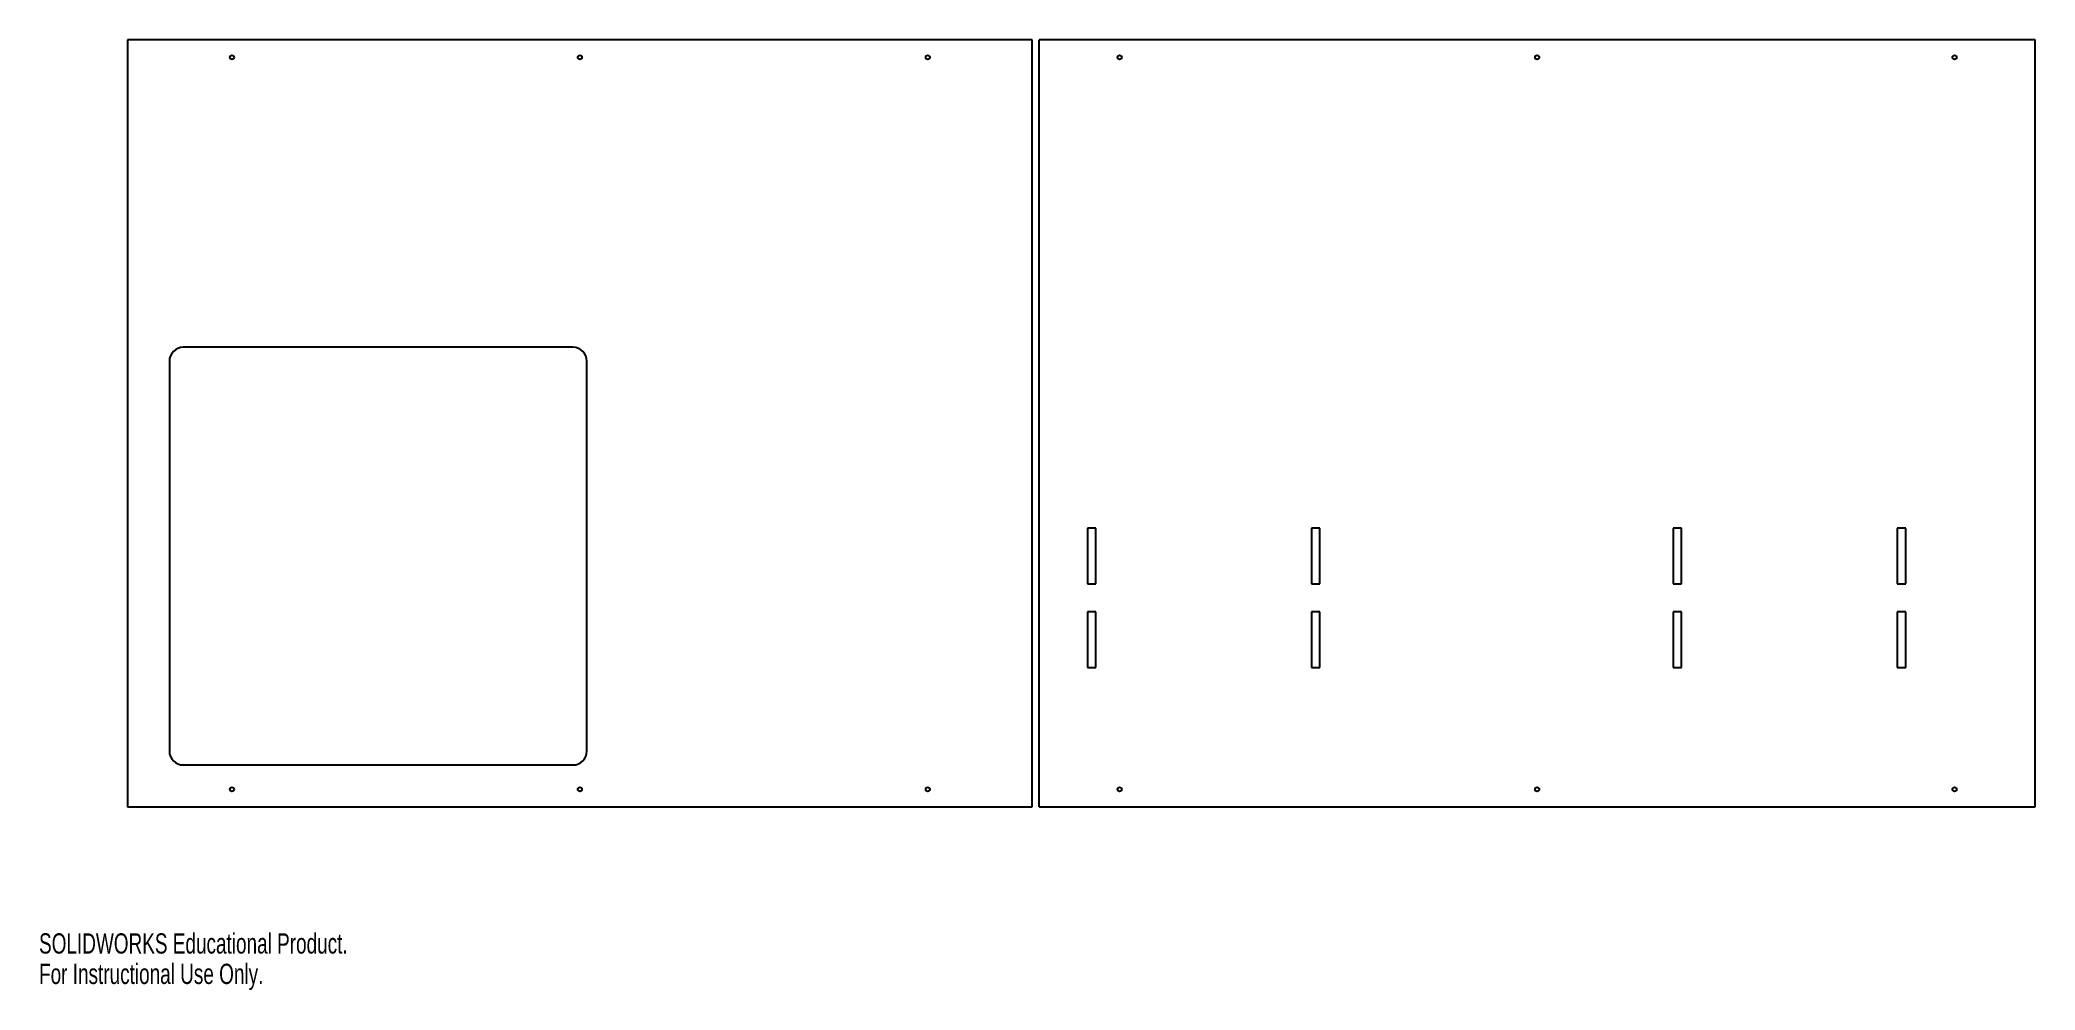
# Model space of a CAD drawing. Header units: inches. Extents: x 0 to 56.5, y 0 to 26.9.
import ezdxf

# ---------------------------------------------------------------- set-up
doc = ezdxf.new("R2010")
doc.units = ezdxf.units.IN
doc.header["$MEASUREMENT"] = 0
doc.styles.add('SLDTEXTSTYLE0', font='TXT', dxfattribs={"width": 0.7})

msp = doc.modelspace()

# ---------------------------------------------------------------- linework, layer by layer
at = {"color": 7, "linetype": 'Continuous', "lineweight": 25}
for p, q in [((28.097, 26.863), (2.506, 26.863)), ((2.506, 26.863), (2.506, 5.178)), ((28.097, 5.178), (28.097, 26.863)), ((28.293, 5.178), (28.293, 26.863)), ((56.473, 26.863), (28.293, 26.863)), ((56.473, 5.178), (56.473, 26.863)), ((15.105, 18.17), (4.081, 18.17)), ((3.687, 17.776), (3.687, 6.753)), ((15.498, 6.753), (15.498, 17.776)), ((29.898, 13.052), (29.662, 13.052)), ((29.662, 13.052), (29.662, 11.477)), ((29.898, 11.477), (29.898, 13.052)), ((36.236, 13.052), (36, 13.052)), ((36, 13.052), (36, 11.477)), ((36.236, 11.477), (36.236, 13.052)), ((46.473, 13.052), (46.236, 13.052)), ((46.236, 13.052), (46.236, 11.477)), ((46.473, 11.477), (46.473, 13.052)), ((52.811, 13.052), (52.575, 13.052)), ((52.575, 13.052), (52.575, 11.477)), ((52.811, 11.477), (52.811, 13.052)), ((29.662, 11.477), (29.898, 11.477)), ((36, 11.477), (36.236, 11.477)), ((46.236, 11.477), (46.473, 11.477)), ((52.575, 11.477), (52.811, 11.477)), ((29.898, 10.69), (29.662, 10.69)), ((29.662, 10.69), (29.662, 9.115)), ((29.898, 9.115), (29.898, 10.69)), ((36.236, 10.69), (36, 10.69)), ((36, 10.69), (36, 9.115)), ((36.236, 9.115), (36.236, 10.69)), ((46.473, 10.69), (46.236, 10.69)), ((46.236, 10.69), (46.236, 9.115)), ((46.473, 9.115), (46.473, 10.69)), ((52.575, 10.69), (52.575, 9.115)), ((52.811, 10.69), (52.575, 10.69)), ((52.811, 9.115), (52.811, 10.69)), ((29.662, 9.115), (29.898, 9.115)), ((36, 9.115), (36.236, 9.115)), ((46.236, 9.115), (46.473, 9.115)), ((52.575, 9.115), (52.811, 9.115)), ((4.081, 6.359), (15.105, 6.359)), ((2.506, 5.178), (28.097, 5.178)), ((28.293, 5.178), (56.473, 5.178))]:
    msp.add_line(p, q, dxfattribs=at)
for centre in [(5.459, 26.371), (15.301, 26.371), (25.144, 26.371), (30.572, 26.371), (42.383, 26.371), (54.194, 26.371), (5.459, 5.67), (15.301, 5.67), (25.144, 5.67), (30.572, 5.67), (42.383, 5.67), (54.194, 5.67)]:
    msp.add_circle(centre, 0.0591, dxfattribs=at)
for centre, start, end in [((4.081, 17.776), 90, 180), ((15.105, 17.776), 0, 90), ((4.081, 6.753), 180, 270), ((15.105, 6.753), 270, 0)]:
    msp.add_arc(centre, 0.394, start, end, dxfattribs=at)

# ---------------------------------------------------------------- texts
at = {"color": 7, "linetype": 'Continuous', "char_height": 0.57281, "attachment_point": 1, "style": 'SLDTEXTSTYLE0'}
for s, insert in [('SOLIDWORKS Educational Product.', (0, 1.598)), ('For Instructional Use Only.', (0, 0.738))]:
    msp.add_mtext(s, dxfattribs=dict(at, insert=insert))

doc.saveas('drawing.dxf')
